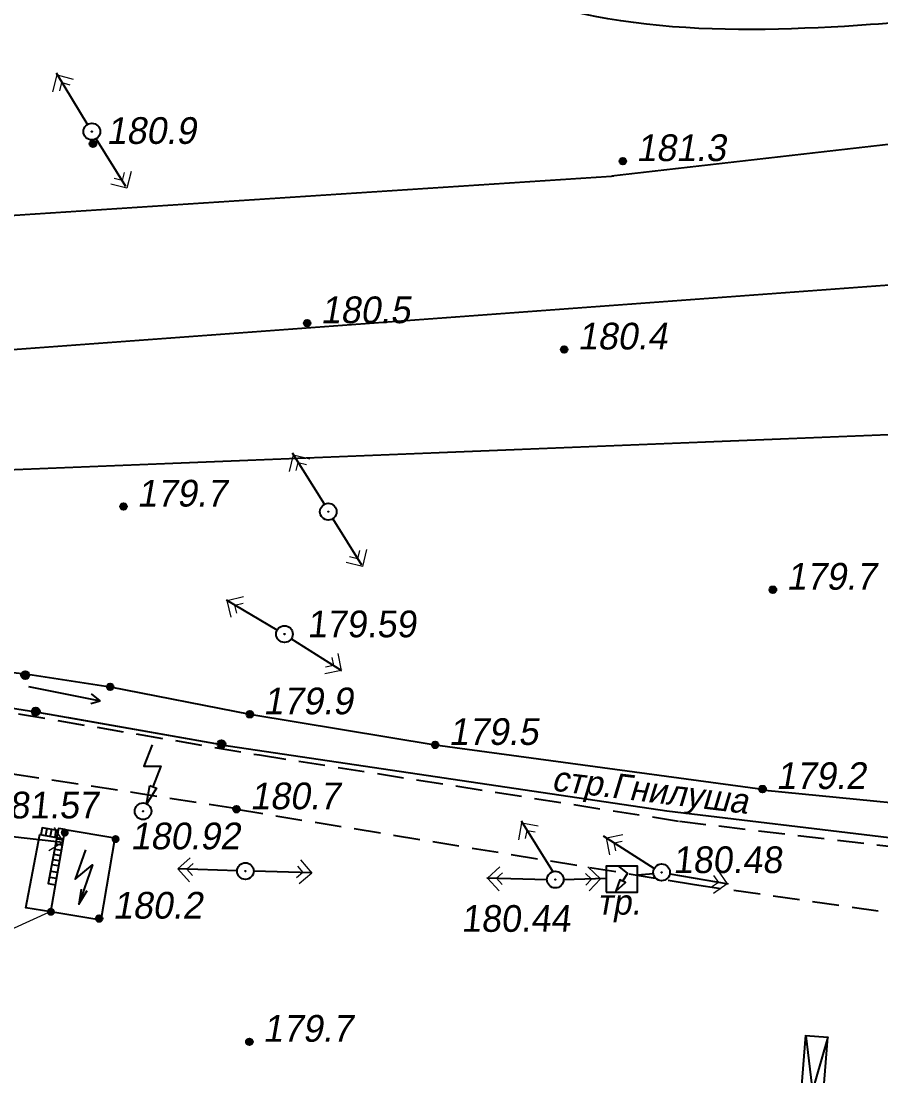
# Model space of a CAD drawing. Header units: millimetres. Extents: x 0 to 6474735, y 0 to 11273163.
# Drawn here: x 3233651.5 to 3233754.4, y 5634960.7 to 5635087.1 of the extents above; entities that cross this region are included whole.
import ezdxf
from ezdxf.enums import TextEntityAlignment as Align

# ---------------------------------------------------------------- set-up
doc = ezdxf.new("R2010")
doc.units = ezdxf.units.MM
doc.linetypes.add('HIDDEN2', pattern=[4.7625, 3.175, -1.5875])
for name, color, linetype in [('BL', 7, 'Continuous'), ('NB', 7, 'Continuous'), ('БОЛОТА', 7, 'Continuous'), ('ВЫСОТЫ', 7, 'Continuous'), ('ГОРИЗОНТАЛИ', 22, 'Continuous'), ('ЖЕЛЕЗНЫЕ_ДОРОГИ', 7, 'Continuous'), ('КАНАВА', 7, 'Continuous'), ('НАДЗЕМКА', 7, 'Continuous'), ('ПИКЕТЫ', 7, 'Continuous'), ('ПУНКТЫ', 7, 'Continuous'), ('ТОКА_СТ', 1, 'Continuous')]:
    doc.layers.add(name, color=color, linetype=linetype)
doc.styles.add('universw', font='universw.shx', dxfattribs={"oblique": 10})

# ---------------------------------------------------------------- blocks, each defined once
blk = doc.blocks.new('piket')
at = {"layer": 'ПИКЕТЫ', "linetype": 'Continuous'}
h = blk.add_hatch(color=7, dxfattribs=at)
edge = h.paths.add_edge_path()
edge.add_arc((0, 0), 0.3, 0, 360)
at = {"layer": 'ПИКЕТЫ', "color": 7, "linetype": 'Continuous'}
blk.add_circle((0, 0), 0.3, dxfattribs=at)
at = {"layer": 'ВЫСОТЫ', "style": 'universw', "oblique": 6}
blk.add_attdef('H', (1.879, -0.227), '', height=2, dxfattribs=at)
at = {"layer": 'ТОКА_СТ', "style": 'universw', "oblique": 6, "flags": 1}
blk.add_attdef('POINT', text='', height=2, dxfattribs=at).set_placement((0, -2.787), align=Align.CENTER)
blk = doc.blocks.new('108_1')
at = {"linetype": 'Continuous'}
h = blk.add_hatch(color=7, dxfattribs=at)
edge = h.paths.add_edge_path()
edge.add_arc((0, 0), 0.0196, 0, 360)
at = {"color": 7, "linetype": 'Continuous'}
for radius in [0.5, 0.0196]:
    blk.add_circle((0, 0), radius, dxfattribs=at)

msp = doc.modelspace()

# ---------------------------------------------------------------- hatches: boundary and pattern name
at = {"layer": 'ПИКЕТЫ', "linetype": 'Continuous'}
h = msp.add_hatch(color=7, dxfattribs=at)
edge = h.paths.add_edge_path()
edge.add_arc((3233652.003, 5635008.736), 0.48, 0, 360)
h = msp.add_hatch(color=7, dxfattribs=at)
edge = h.paths.add_edge_path()
edge.add_arc((3233653.253, 5635004.374), 0.48, 0, 360)
h = msp.add_hatch(color=7, dxfattribs=at)
edge = h.paths.add_edge_path()
edge.add_arc((3233675.485, 5635000.47), 0.48, 0, 360)
h = msp.add_hatch(color=7, dxfattribs=at)
edge = h.paths.add_edge_path()
edge.add_arc((3233656.733, 5634989.862), 0.48, 0, 360)
h = msp.add_hatch(color=7, dxfattribs=at)
edge = h.paths.add_edge_path()
edge.add_arc((3233662.817, 5634989.089), 0.48, 0, 360)
h = msp.add_hatch(color=7, dxfattribs=at)
edge = h.paths.add_edge_path()
edge.add_arc((3233655.07, 5634980.374), 0.48, 0, 360)

# ---------------------------------------------------------------- linework, layer by layer
at = {"color": 7}
for p, q in [((3233655.766, 5634989.139), (3233656.566, 5634989.013)), ((3233655.538, 5634987.898), (3233656.338, 5634987.772)), ((3233655.636, 5634988.51), (3233656.437, 5634988.384)), ((3233655.29, 5634986.659), (3233656.091, 5634986.533)), ((3233655.408, 5634987.27), (3233656.209, 5634987.143)), ((3233655.075, 5634985.252), (3233655.875, 5634985.125)), ((3233655.192, 5634986.047), (3233655.992, 5634985.921)), ((3233654.947, 5634984.533), (3233655.748, 5634984.406))]:
    msp.add_line(p, q, dxfattribs=at)
for points in [[(3233656.788, 5634990.238), (3233655.992, 5634990.353), (3233654.752, 5634983.773), (3233655.628, 5634983.625)], [(3233656.788, 5634990.238), (3233662.718, 5634989.231), (3233661.044, 5634979.371), (3233655.066, 5634980.386), (3233656.788, 5634990.238)], [(3233659.233, 5634987.808), (3233657.965, 5634984.279), (3233660.048, 5634985.999), (3233658.418, 5634981.293), (3233659.414, 5634982.922)], [(3233658.69, 5634983.103), (3233658.417, 5634981.296)]]:
    msp.add_lwpolyline(points, dxfattribs=at)
at = {"layer": 'BL'}
msp.add_line((3233649.773, 5634989.488), (3233656.513, 5634988.722), dxfattribs=at)
at = {"layer": 'BL', "color": 7}
for points in [[(3233667.2, 5635000.399), (3233666.21, 5634997.837), (3233668.219, 5634997.819), (3233667.266, 5634995.357)], [(3233655.919, 5634990.134), (3233654.021, 5634990.433), (3233653.869, 5634989.6)], [(3233654.586, 5634990.343), (3233654.435, 5634989.511)], [(3233655.125, 5634990.258), (3233654.973, 5634989.426)], [(3233655.676, 5634990.167), (3233655.524, 5634989.335)], [(3233655.047, 5634980.37), (3233652.088, 5634980.861), (3233653.752, 5634989.621), (3233656.61, 5634989.131)], [(3233723.064, 5634985.818), (3233724.089, 5634984.964), (3233723.502, 5634984.053)], [(3233722.728, 5634982.855), (3233722.722, 5634982.845), (3233723.85, 5634983.87), (3233723.2, 5634984.212), (3233722.728, 5634982.854)], [(3233745.428, 5634965.591), (3233742.996, 5634934.9)], [(3233748.035, 5634965.352), (3233745.6, 5634934.622)]]:
    msp.add_lwpolyline(points, dxfattribs=at)
msp.add_lwpolyline([(3233666.903, 5634995.491), (3233667.716, 5634995.206), (3233666.519, 5634993.277), (3233666.903, 5634995.491)], close=True, dxfattribs=at)
at = {"layer": 'BL'}
msp.add_lwpolyline([(3233745.433, 5634965.563), (3233748.098, 5634965.339), (3233744.439, 5634952.741), (3233745.748, 5634934.517), (3233743.017, 5634934.869), (3233747.057, 5634952.534), (3233745.491, 5634965.525)], dxfattribs=at)
at = {"layer": 'NB', "color": 7, "linetype": 'Continuous', "lineweight": 20}
for points in [[(3233655.308, 5635078.632), (3233655.807, 5635080.636), (3233657.752, 5635080.152)], [(3233656.132, 5635078.743), (3233656.375, 5635079.719), (3233657.35, 5635079.476)], [(3233664.672, 5635069.08), (3233664.176, 5635067.075), (3233662.23, 5635067.556)], [(3233663.848, 5635068.968), (3233663.607, 5635067.992), (3233662.631, 5635068.233)], [(3233683.627, 5635033.125), (3233684.115, 5635035.131), (3233686.063, 5635034.658)], [(3233684.45, 5635033.24), (3233684.688, 5635034.217), (3233685.664, 5635033.979)], [(3233692.845, 5635023.769), (3233692.369, 5635021.759), (3233690.418, 5635022.221)], [(3233692.022, 5635023.648), (3233691.79, 5635022.67), (3233690.813, 5635022.902)], [(3233676.667, 5635015.664), (3233676.168, 5635017.668), (3233678.113, 5635018.153)], [(3233677.343, 5635016.148), (3233677.1, 5635017.124), (3233678.075, 5635017.367)], [(3233689.411, 5635011.317), (3233689.836, 5635009.296), (3233687.873, 5635008.884)], [(3233688.718, 5635010.858), (3233688.924, 5635009.875), (3233687.941, 5635009.668)], [(3233655.477, 5634990.494), (3233656.543, 5634988.726), (3233654.825, 5634987.691)], [(3233711.08, 5634988.987), (3233711.451, 5634991.018), (3233713.423, 5634990.659)], [(3233711.896, 5634989.15), (3233712.076, 5634990.138), (3233713.064, 5634989.958)], [(3233722.004, 5634987.213), (3233721.583, 5634989.235), (3233723.546, 5634989.644)], [(3233722.698, 5634987.671), (3233722.493, 5634988.655), (3233723.477, 5634988.86)], [(3233671.66, 5634983.986), (3233670.269, 5634985.513), (3233671.752, 5634986.863)], [(3233684.97, 5634986.585), (3233686.318, 5634985.021), (3233684.8, 5634983.712)], [(3233672.025, 5634984.733), (3233671.348, 5634985.477), (3233672.091, 5634986.153)], [(3233684.585, 5634985.848), (3233685.241, 5634985.087), (3233684.48, 5634984.431)], [(3233708.728, 5634982.9), (3233707.338, 5634984.427), (3233708.82, 5634985.777)], [(3233709.093, 5634983.647), (3233708.417, 5634984.391), (3233709.159, 5634985.067)], [(3233719.059, 5634984.971), (3233719.794, 5634984.286), (3233719.109, 5634983.551)], [(3233719.361, 5634985.746), (3233720.872, 5634984.338), (3233719.505, 5634982.871)], [(3233734.878, 5634985.411), (3233736.055, 5634983.714), (3233734.408, 5634982.571)], [(3233734.418, 5634984.718), (3233734.991, 5634983.892), (3233734.165, 5634983.32)]]:
    msp.add_lwpolyline(points, dxfattribs=at)
at = {"layer": 'NB', "color": 6}
for points in [[(3233659.973, 5635073.807), (3233659.967, 5635073.816)], [(3233727.206, 5634984.944), (3233725.303, 5634984.773)]]:
    msp.add_lwpolyline(points, dxfattribs=at)
at = {"layer": 'БОЛОТА', "color": 4, "linetype": 'Continuous'}
for p, q in [((3233629.75, 5635011.6, 181.87), (3233652.3, 5635008.83, 181.87)), ((3233662.17, 5635007.33, 181.87), (3233678.88, 5635004.04, 181.87)), ((3233678.88, 5635004.04, 181.87), (3233701.08, 5635000.37, 181.87)), ((3233701.08, 5635000.37, 181.87), (3233740.28, 5634995.09, 181.87))]:
    msp.add_line(p, q, dxfattribs=at)
at = {"layer": 'БОЛОТА', "color": 7, "linetype": 'Continuous'}
for p, q in [((3233629.75, 5635011.6, 181.87), (3233652.3, 5635008.83, 181.87)), ((3233652.3, 5635008.83, 181.87), (3233662.17, 5635007.33, 181.87)), ((3233652.3, 5635008.83, 181.87), (3233662.17, 5635007.33, 181.87)), ((3233662.17, 5635007.33, 181.87), (3233678.88, 5635004.04, 181.87)), ((3233678.88, 5635004.04, 181.87), (3233701.08, 5635000.37, 181.87)), ((3233701.08, 5635000.37, 181.87), (3233740.28, 5634995.09, 181.87))]:
    msp.add_line(p, q, dxfattribs=at)
at = {"layer": 'БОЛОТА', "color": 4, "linetype": 'Continuous'}
for points, elevation in [([(3233653.27, 5635004.31), (3233624.43, 5635008.86)], 180.9), ([(3233675.5, 5635000.4), (3233728.83, 5634992.48), (3233755.43, 5634989.29), (3233761, 5634985.9)], 180.72)]:
    msp.add_lwpolyline(points, dxfattribs=dict(at, elevation=elevation))
at = {"layer": 'БОЛОТА', "color": 7, "linetype": 'Continuous'}
for points, elevation in [([(3233653.27, 5635004.31), (3233624.43, 5635008.86)], 180.9), ([(3233654.904, 5635004.023), (3233653.27, 5635004.31)], 180.72), ([(3233675.5, 5635000.4), (3233654.904, 5635004.023)], 180.72), ([(3233675.5, 5635000.4), (3233728.83, 5634992.48), (3233755.43, 5634989.29), (3233761, 5634985.9)], 180.72)]:
    msp.add_lwpolyline(points, dxfattribs=dict(at, elevation=elevation))
at = {"layer": 'БОЛОТА', "color": 141, "linetype": 'Continuous', "elevation": 180.72}
for points in [[(3233654.904, 5635004.023), (3233653.27, 5635004.31)], [(3233675.5, 5635000.4), (3233657.232, 5635003.613)]]:
    msp.add_lwpolyline(points, dxfattribs=at)
at = {"layer": 'БОЛОТА', "color": 7, "linetype": 'HIDDEN2'}
for points, elevation in [([(3233677.151, 5634992.747), (3233616.79, 5635002.12)], 180.72), ([(3233677.3, 5634992.66), (3233732.13, 5634983.64), (3233756.57, 5634980.14), (3233761.73, 5634977.81), (3233771.27, 5634972.91), (3233780.71, 5634963.77), (3233781.78, 5634960.08), (3233783.75, 5634937.55)], 180.65), ([(3233677.3, 5634992.66), (3233732.13, 5634983.64), (3233756.57, 5634980.14), (3233761.73, 5634977.81), (3233771.27, 5634972.91), (3233780.71, 5634963.77), (3233781.78, 5634960.08), (3233783.75, 5634937.55)], 180.65)]:
    msp.add_lwpolyline(points, dxfattribs=dict(at, elevation=elevation))
at = {"layer": 'БОЛОТА', "color": 7}
msp.add_lwpolyline([(3233740.563, 5634994.957), (3233769.007, 5634992.17)], dxfattribs=at)
at = {"layer": 'ГОРИЗОНТАЛИ', "color": 34, "linetype": 'Continuous', "const_width": 0.2}
for points in [[(3233722.238, 5635068.541), (3233876.838, 5635086.234), (3233908.399, 5635089.625), (3233914.879, 5635090.444)], [(3233603.153, 5635044.234), (3233887.879, 5635065.248), (3233919.335, 5635068.764), (3233943.352, 5635071.936)], [(3233594.892, 5635059.501), (3233615.159, 5635061.494), (3233722.487, 5635068.514)], [(3233610.265, 5635031.728), (3233901.772, 5635043.411), (3233933.537, 5635046.583), (3233959.785, 5635049.833), (3233980.814, 5635053.266)]]:
    msp.add_lwpolyline(points, dxfattribs=at)
at = {"layer": 'ГОРИЗОНТАЛИ', "color": 34, "linetype": 'Continuous'}
msp.add_spline([(3233768.293, 5635087.924), (3233753.192, 5635086.667), (3233704.473, 5635093.131), (3233690.767, 5635103.024), (3233678.542, 5635113.258), (3233666.138, 5635122.595), (3233629.865, 5635132.926), (3233610.518, 5635130.906)], degree=3, dxfattribs=at)
at = {"layer": 'ЖЕЛЕЗНЫЕ_ДОРОГИ', "color": 7, "linetype": 'Continuous', "elevation": 359.28}
msp.add_lwpolyline([(3233721.535, 5634982.718), (3233725.283, 5634982.718), (3233725.283, 5634985.841), (3233721.535, 5634985.841)], close=True, dxfattribs=at)
at = {"layer": 'КАНАВА', "color": 7, "linetype": 'Continuous'}
for p, q in [((3233652.402, 5635007.377), (3233660.977, 5635005.656)), ((3233660.977, 5635005.656), (3233659.941, 5635006.512)), ((3233659.862, 5635005.322), (3233660.977, 5635005.656))]:
    msp.add_line(p, q, dxfattribs=at)
at = {"layer": 'НАДЗЕМКА'}
for points in [[(3233655.709, 5635080.879), (3233659.508, 5635074.614)], [(3233664.039, 5635067.296), (3233660.48, 5635072.993)], [(3233687.83, 5635029.209), (3233684.016, 5635035.315)], [(3233688.806, 5635027.465), (3233692.249, 5635021.943)], [(3233682.146, 5635014.118), (3233676.084, 5635017.712)], [(3233689.908, 5635009.241), (3233683.847, 5635013.074)], [(3233711.355, 5634991.294), (3233715.193, 5634985.137)], [(3233727.314, 5634985.583), (3233721.242, 5634989.424)], [(3233677.359, 5634985.292), (3233670.302, 5634985.513)], [(3233686.304, 5634985.029), (3233679.358, 5634985.231)], [(3233714.459, 5634984.21), (3233707.273, 5634984.419)], [(3233721.537, 5634984.355), (3233716.458, 5634984.208)], [(3233729.173, 5634984.91), (3233736.141, 5634983.72)]]:
    msp.add_lwpolyline(points, dxfattribs=at)
at = {"layer": 'НАДЗЕМКА', "lineweight": 20}
msp.add_lwpolyline([(3233655.223, 5634980.494), (3233647.934, 5634977.172), (3233647.171, 5634971.398), (3233646.735, 5634965.841), (3233645.972, 5634961.157), (3233644.446, 5634949.717)], dxfattribs=at)
at = {"layer": 'ПИКЕТЫ', "color": 7, "linetype": 'Continuous'}
for centre in [(3233652.003, 5635008.736, 188.98), (3233653.253, 5635004.374, 188.98), (3233675.485, 5635000.47, 188.98)]:
    msp.add_circle(centre, 0.48, dxfattribs=at)
at = {"layer": 'ПУНКТЫ', "color": 7, "linetype": 'HIDDEN2', "elevation": 181.68}
msp.add_lwpolyline([(3233594.54, 5635024.25), (3233597.247, 5635021.511), (3233624.675, 5635008.284), (3233632.434, 5635007.302), (3233680.043, 5634999.167), (3233730.315, 5634991.227), (3233755.406, 5634988.229), (3233760.951, 5634985.758)], dxfattribs=at)

# ---------------------------------------------------------------- block references
at = {"layer": 'НАДЗЕМКА', "color": 7, "xscale": 2, "yscale": 2, "zscale": 2}
for p in [(3233659.973, 5635073.855, 181.33), (3233688.283, 5635028.318, 181.33), (3233683.032, 5635013.653, 181.33), (3233666.105, 5634992.422, 186.42), (3233678.358, 5634985.263, 180.65), (3233715.459, 5634984.231, 180.65), (3233728.193, 5634985.106, 180.65)]:
    msp.add_blockref('108_1', p, dxfattribs=at)
at = {"layer": 'ПИКЕТЫ', "color": 4}
ref = msp.add_blockref('piket', (3233660.11, 5635072.38, 180.79), dxfattribs=dict(at, xscale=1.333333333333333, yscale=1.333333333333333, zscale=1.333333333333333))
ref.add_attrib('H', '180.9', (3233661.71, 5635072.38, 180.79), dxfattribs={"layer": 'ВЫСОТЫ', "height": 3.2, "style": 'universw', "oblique": 10})
ref = msp.add_blockref('piket', (3233723.54, 5635070.32, 181.31), dxfattribs=dict(at, xscale=1.333333333333333, yscale=1.333333333333333, zscale=1.333333333333333))
ref.add_attrib('H', '181.3', (3233725.14, 5635070.32, 181.31), dxfattribs={"layer": 'ВЫСОТЫ', "height": 3.2, "style": 'universw', "oblique": 10})
ref = msp.add_blockref('piket', (3233723.54, 5635070.32, 181.31), dxfattribs=dict(at, xscale=1.333333333333333, yscale=1.333333333333333, zscale=1.333333333333333))
ref.add_attrib('H', '181.3', (3233725.14, 5635070.32, 181.31), dxfattribs={"layer": 'ВЫСОТЫ', "height": 3.2, "style": 'universw', "oblique": 10})
ref = msp.add_blockref('piket', (3233723.54, 5635070.32, 181.31), dxfattribs=dict(at, xscale=1.333333333333333, yscale=1.333333333333333, zscale=1.333333333333333))
ref.add_attrib('H', '181.3', (3233725.14, 5635070.32, 181.31), dxfattribs={"layer": 'ВЫСОТЫ', "height": 3.2, "style": 'universw', "oblique": 10})
ref = msp.add_blockref('piket', (3233685.75, 5635050.9, 180.47), dxfattribs=dict(at, xscale=1.333333333333333, yscale=1.333333333333333, zscale=1.333333333333333))
ref.add_attrib('H', '180.5', (3233687.35, 5635050.9, 180.47), dxfattribs={"layer": 'ВЫСОТЫ', "height": 3.2, "style": 'universw', "oblique": 10})
ref = msp.add_blockref('piket', (3233685.75, 5635050.9, 180.47), dxfattribs=dict(at, xscale=1.333333333333333, yscale=1.333333333333333, zscale=1.333333333333333))
ref.add_attrib('H', '180.5', (3233687.35, 5635050.9, 180.47), dxfattribs={"layer": 'ВЫСОТЫ', "height": 3.2, "style": 'universw', "oblique": 10})
ref = msp.add_blockref('piket', (3233685.75, 5635050.9, 180.47), dxfattribs=dict(at, xscale=1.333333333333333, yscale=1.333333333333333, zscale=1.333333333333333))
ref.add_attrib('H', '180.5', (3233687.35, 5635050.9, 180.47), dxfattribs={"layer": 'ВЫСОТЫ', "height": 3.2, "style": 'universw', "oblique": 10})
ref = msp.add_blockref('piket', (3233716.53, 5635047.75, 180.36), dxfattribs=dict(at, xscale=1.333333333333333, yscale=1.333333333333333, zscale=1.333333333333333))
ref.add_attrib('H', '180.4', (3233718.13, 5635047.75, 180.36), dxfattribs={"layer": 'ВЫСОТЫ', "height": 3.2, "style": 'universw', "oblique": 10})
ref = msp.add_blockref('piket', (3233716.53, 5635047.75, 180.36), dxfattribs=dict(at, xscale=1.333333333333333, yscale=1.333333333333333, zscale=1.333333333333333))
ref.add_attrib('H', '180.4', (3233718.13, 5635047.75, 180.36), dxfattribs={"layer": 'ВЫСОТЫ', "height": 3.2, "style": 'universw', "oblique": 10})
ref = msp.add_blockref('piket', (3233716.53, 5635047.75, 180.36), dxfattribs=dict(at, xscale=1.333333333333333, yscale=1.333333333333333, zscale=1.333333333333333))
ref.add_attrib('H', '180.4', (3233718.13, 5635047.75, 180.36), dxfattribs={"layer": 'ВЫСОТЫ', "height": 3.2, "style": 'universw', "oblique": 10})
ref = msp.add_blockref('piket', (3233663.77, 5635028.93, 179.73), dxfattribs=dict(at, xscale=1.333333333333333, yscale=1.333333333333333, zscale=1.333333333333333))
ref.add_attrib('H', '179.7', (3233665.37, 5635028.93, 179.73), dxfattribs={"layer": 'ВЫСОТЫ', "height": 3.2, "style": 'universw', "oblique": 10})
ref = msp.add_blockref('piket', (3233663.77, 5635028.93, 179.73), dxfattribs=dict(at, xscale=1.333333333333333, yscale=1.333333333333333, zscale=1.333333333333333))
ref.add_attrib('H', '179.7', (3233665.37, 5635028.93, 179.73), dxfattribs={"layer": 'ВЫСОТЫ', "height": 3.2, "style": 'universw', "oblique": 10})
ref = msp.add_blockref('piket', (3233663.77, 5635028.93, 179.73), dxfattribs=dict(at, xscale=1.333333333333333, yscale=1.333333333333333, zscale=1.333333333333333))
ref.add_attrib('H', '179.7', (3233665.37, 5635028.93, 179.73), dxfattribs={"layer": 'ВЫСОТЫ', "height": 3.2, "style": 'universw', "oblique": 10})
ref = msp.add_blockref('piket', (3233663.77, 5635028.93, 179.73), dxfattribs=dict(at, xscale=1.333333333333333, yscale=1.333333333333333, zscale=1.333333333333333))
ref.add_attrib('H', '179.7', (3233665.37, 5635028.93, 179.73), dxfattribs={"layer": 'ВЫСОТЫ', "height": 3.2, "style": 'universw', "oblique": 10})
ref = msp.add_blockref('piket', (3233663.77, 5635028.93, 179.73), dxfattribs=dict(at, xscale=1.333333333333333, yscale=1.333333333333333, zscale=1.333333333333333))
ref.add_attrib('H', '179.7', (3233665.37, 5635028.93, 179.73), dxfattribs={"layer": 'ВЫСОТЫ', "height": 3.2, "style": 'universw', "oblique": 10})
ref = msp.add_blockref('piket', (3233663.77, 5635028.93, 179.73), dxfattribs=dict(at, xscale=1.333333333333333, yscale=1.333333333333333, zscale=1.333333333333333))
ref.add_attrib('H', '179.7', (3233665.37, 5635028.93, 179.73), dxfattribs={"layer": 'ВЫСОТЫ', "height": 3.2, "style": 'universw', "oblique": 10})
ref = msp.add_blockref('piket', (3233741.52, 5635018.97, 179.68), dxfattribs=dict(at, xscale=1.333333333333333, yscale=1.333333333333333, zscale=1.333333333333333))
ref.add_attrib('H', '179.7', (3233743.12, 5635018.97, 179.68), dxfattribs={"layer": 'ВЫСОТЫ', "height": 3.2, "style": 'universw', "oblique": 10})
ref = msp.add_blockref('piket', (3233741.52, 5635018.97, 179.68), dxfattribs=dict(at, xscale=1.333333333333333, yscale=1.333333333333333, zscale=1.333333333333333))
ref.add_attrib('H', '179.7', (3233743.12, 5635018.97, 179.68), dxfattribs={"layer": 'ВЫСОТЫ', "height": 3.2, "style": 'universw', "oblique": 10})
ref = msp.add_blockref('piket', (3233741.52, 5635018.97, 179.68), dxfattribs=dict(at, xscale=1.333333333333333, yscale=1.333333333333333, zscale=1.333333333333333))
ref.add_attrib('H', '179.7', (3233743.12, 5635018.97, 179.68), dxfattribs={"layer": 'ВЫСОТЫ', "height": 3.2, "style": 'universw', "oblique": 10})
ref = msp.add_blockref('piket', (3233741.52, 5635018.97, 179.68), dxfattribs=dict(at, xscale=1.333333333333333, yscale=1.333333333333333, zscale=1.333333333333333))
ref.add_attrib('H', '179.7', (3233743.12, 5635018.97, 179.68), dxfattribs={"layer": 'ВЫСОТЫ', "height": 3.2, "style": 'universw', "oblique": 10})
ref = msp.add_blockref('piket', (3233741.52, 5635018.97, 179.68), dxfattribs=dict(at, xscale=1.333333333333333, yscale=1.333333333333333, zscale=1.333333333333333))
ref.add_attrib('H', '179.7', (3233743.12, 5635018.97, 179.68), dxfattribs={"layer": 'ВЫСОТЫ', "height": 3.2, "style": 'universw', "oblique": 10})
ref = msp.add_blockref('piket', (3233741.52, 5635018.97, 179.68), dxfattribs=dict(at, xscale=1.333333333333333, yscale=1.333333333333333, zscale=1.333333333333333))
ref.add_attrib('H', '179.7', (3233743.12, 5635018.97, 179.68), dxfattribs={"layer": 'ВЫСОТЫ', "height": 3.2, "style": 'universw', "oblique": 10})
at = {"layer": 'ПИКЕТЫ', "color": 4, "xscale": 1.333333333333333, "yscale": 1.333333333333333, "zscale": 1.333333333333333}
msp.add_blockref('piket', (3233662.17, 5635007.33, 179.44), dxfattribs=at)
at = {"layer": 'ПИКЕТЫ', "color": 4}
ref = msp.add_blockref('piket', (3233678.88, 5635004.04, 179.88), dxfattribs=dict(at, xscale=1.333333333333333, yscale=1.333333333333333, zscale=1.333333333333333))
ref.add_attrib('H', '179.9', (3233680.48, 5635004.04, 179.88), dxfattribs={"layer": 'ВЫСОТЫ', "height": 3.2, "style": 'universw', "oblique": 10})
ref = msp.add_blockref('piket', (3233678.88, 5635004.04, 179.88), dxfattribs=dict(at, xscale=1.333333333333333, yscale=1.333333333333333, zscale=1.333333333333333))
ref.add_attrib('H', '179.9', (3233680.48, 5635004.04, 179.88), dxfattribs={"layer": 'ВЫСОТЫ', "height": 3.2, "style": 'universw', "oblique": 10})
ref = msp.add_blockref('piket', (3233678.88, 5635004.04, 179.88), dxfattribs=dict(at, xscale=1.333333333333333, yscale=1.333333333333333, zscale=1.333333333333333))
ref.add_attrib('H', '179.9', (3233680.48, 5635004.04, 179.88), dxfattribs={"layer": 'ВЫСОТЫ', "height": 3.2, "style": 'universw', "oblique": 10})
ref = msp.add_blockref('piket', (3233678.88, 5635004.04, 179.88), dxfattribs=dict(at, xscale=1.333333333333333, yscale=1.333333333333333, zscale=1.333333333333333))
ref.add_attrib('H', '179.9', (3233680.48, 5635004.04, 179.88), dxfattribs={"layer": 'ВЫСОТЫ', "height": 3.2, "style": 'universw', "oblique": 10})
ref = msp.add_blockref('piket', (3233678.88, 5635004.04, 179.88), dxfattribs=dict(at, xscale=1.333333333333333, yscale=1.333333333333333, zscale=1.333333333333333))
ref.add_attrib('H', '179.9', (3233680.48, 5635004.04, 179.88), dxfattribs={"layer": 'ВЫСОТЫ', "height": 3.2, "style": 'universw', "oblique": 10})
ref = msp.add_blockref('piket', (3233701.08, 5635000.37, 179.48), dxfattribs=dict(at, xscale=1.333333333333333, yscale=1.333333333333333, zscale=1.333333333333333))
ref.add_attrib('H', '179.5', (3233702.68, 5635000.37, 179.48), dxfattribs={"layer": 'ВЫСОТЫ', "height": 3.2, "style": 'universw', "oblique": 10})
ref = msp.add_blockref('piket', (3233701.08, 5635000.37, 179.48), dxfattribs=dict(at, xscale=1.333333333333333, yscale=1.333333333333333, zscale=1.333333333333333))
ref.add_attrib('H', '179.5', (3233702.68, 5635000.37, 179.48), dxfattribs={"layer": 'ВЫСОТЫ', "height": 3.2, "style": 'universw', "oblique": 10})
ref = msp.add_blockref('piket', (3233701.08, 5635000.37, 179.48), dxfattribs=dict(at, xscale=1.333333333333333, yscale=1.333333333333333, zscale=1.333333333333333))
ref.add_attrib('H', '179.5', (3233702.68, 5635000.37, 179.48), dxfattribs={"layer": 'ВЫСОТЫ', "height": 3.2, "style": 'universw', "oblique": 10})
ref = msp.add_blockref('piket', (3233701.08, 5635000.37, 179.48), dxfattribs=dict(at, xscale=1.333333333333333, yscale=1.333333333333333, zscale=1.333333333333333))
ref.add_attrib('H', '179.5', (3233702.68, 5635000.37, 179.48), dxfattribs={"layer": 'ВЫСОТЫ', "height": 3.2, "style": 'universw', "oblique": 10})
ref = msp.add_blockref('piket', (3233701.08, 5635000.37, 179.48), dxfattribs=dict(at, xscale=1.333333333333333, yscale=1.333333333333333, zscale=1.333333333333333))
ref.add_attrib('H', '179.5', (3233702.68, 5635000.37, 179.48), dxfattribs={"layer": 'ВЫСОТЫ', "height": 3.2, "style": 'universw', "oblique": 10})
ref = msp.add_blockref('piket', (3233701.08, 5635000.37, 179.48), dxfattribs=dict(at, xscale=1.333333333333333, yscale=1.333333333333333, zscale=1.333333333333333))
ref.add_attrib('H', '179.5', (3233702.68, 5635000.37, 179.48), dxfattribs={"layer": 'ВЫСОТЫ', "height": 3.2, "style": 'universw', "oblique": 10})
ref = msp.add_blockref('piket', (3233740.28, 5634995.09, 179.22), dxfattribs=dict(at, xscale=1.333333333333333, yscale=1.333333333333333, zscale=1.333333333333333))
ref.add_attrib('H', '179.2', (3233741.88, 5634995.09, 179.22), dxfattribs={"layer": 'ВЫСОТЫ', "height": 3.2, "style": 'universw', "oblique": 10})
ref = msp.add_blockref('piket', (3233740.28, 5634995.09, 179.22), dxfattribs=dict(at, xscale=1.333333333333333, yscale=1.333333333333333, zscale=1.333333333333333))
ref.add_attrib('H', '179.2', (3233741.88, 5634995.09, 179.22), dxfattribs={"layer": 'ВЫСОТЫ', "height": 3.2, "style": 'universw', "oblique": 10})
ref = msp.add_blockref('piket', (3233740.28, 5634995.09, 179.22), dxfattribs=dict(at, xscale=1.333333333333333, yscale=1.333333333333333, zscale=1.333333333333333))
ref.add_attrib('H', '179.2', (3233741.88, 5634995.09, 179.22), dxfattribs={"layer": 'ВЫСОТЫ', "height": 3.2, "style": 'universw', "oblique": 10})
ref = msp.add_blockref('piket', (3233740.28, 5634995.09, 179.22), dxfattribs=dict(at, xscale=1.333333333333333, yscale=1.333333333333333, zscale=1.333333333333333))
ref.add_attrib('H', '179.2', (3233741.88, 5634995.09, 179.22), dxfattribs={"layer": 'ВЫСОТЫ', "height": 3.2, "style": 'universw', "oblique": 10})
ref = msp.add_blockref('piket', (3233740.28, 5634995.09, 179.22), dxfattribs=dict(at, xscale=1.333333333333333, yscale=1.333333333333333, zscale=1.333333333333333))
ref.add_attrib('H', '179.2', (3233741.88, 5634995.09, 179.22), dxfattribs={"layer": 'ВЫСОТЫ', "height": 3.2, "style": 'universw', "oblique": 10})
ref = msp.add_blockref('piket', (3233740.28, 5634995.09, 179.22), dxfattribs=dict(at, xscale=1.333333333333333, yscale=1.333333333333333, zscale=1.333333333333333))
ref.add_attrib('H', '179.2', (3233741.88, 5634995.09, 179.22), dxfattribs={"layer": 'ВЫСОТЫ', "height": 3.2, "style": 'universw', "oblique": 10})
ref = msp.add_blockref('piket', (3233677.3, 5634992.66, 180.65), dxfattribs=dict(at, xscale=1.333333333333333, yscale=1.333333333333333, zscale=1.333333333333333))
ref.add_attrib('H', '180.7', (3233678.9, 5634992.66, 180.65), dxfattribs={"layer": 'ВЫСОТЫ', "height": 3.2, "style": 'universw', "oblique": 10})
ref = msp.add_blockref('piket', (3233677.3, 5634992.66, 180.65), dxfattribs=dict(at, xscale=1.333333333333333, yscale=1.333333333333333, zscale=1.333333333333333))
ref.add_attrib('H', '180.7', (3233678.9, 5634992.66, 180.65), dxfattribs={"layer": 'ВЫСОТЫ', "height": 3.2, "style": 'universw', "oblique": 10})
ref = msp.add_blockref('piket', (3233677.3, 5634992.66, 180.65), dxfattribs=dict(at, xscale=1.333333333333333, yscale=1.333333333333333, zscale=1.333333333333333))
ref.add_attrib('H', '180.7', (3233678.9, 5634992.66, 180.65), dxfattribs={"layer": 'ВЫСОТЫ', "height": 3.2, "style": 'universw', "oblique": 10})
ref = msp.add_blockref('piket', (3233677.3, 5634992.66, 180.65), dxfattribs=dict(at, xscale=1.333333333333333, yscale=1.333333333333333, zscale=1.333333333333333))
ref.add_attrib('H', '180.7', (3233678.9, 5634992.66, 180.65), dxfattribs={"layer": 'ВЫСОТЫ', "height": 3.2, "style": 'universw', "oblique": 10})
ref = msp.add_blockref('piket', (3233677.3, 5634992.66, 180.65), dxfattribs=dict(at, xscale=1.333333333333333, yscale=1.333333333333333, zscale=1.333333333333333))
ref.add_attrib('H', '180.7', (3233678.9, 5634992.66, 180.65), dxfattribs={"layer": 'ВЫСОТЫ', "height": 3.2, "style": 'universw', "oblique": 10})
ref = msp.add_blockref('piket', (3233677.3, 5634992.66, 180.65), dxfattribs=dict(at, xscale=1.333333333333333, yscale=1.333333333333333, zscale=1.333333333333333))
ref.add_attrib('H', '180.7', (3233678.9, 5634992.66, 180.65), dxfattribs={"layer": 'ВЫСОТЫ', "height": 3.2, "style": 'universw', "oblique": 10})
ref = msp.add_blockref('piket', (3233660.86, 5634979.56, 180.18), dxfattribs=dict(at, xscale=1.333333333333333, yscale=1.333333333333333, zscale=1.333333333333333))
ref.add_attrib('H', '180.2', (3233662.46, 5634979.56, 180.18), dxfattribs={"layer": 'ВЫСОТЫ', "height": 3.2, "style": 'universw', "oblique": 10})
ref = msp.add_blockref('piket', (3233678.83, 5634964.81, 179.65), dxfattribs=dict(at, xscale=1.333333333333333, yscale=1.333333333333333, zscale=1.333333333333333))
ref.add_attrib('H', '179.7', (3233680.43, 5634964.81, 179.65), dxfattribs={"layer": 'ВЫСОТЫ', "height": 3.2, "style": 'universw', "oblique": 10})
ref = msp.add_blockref('piket', (3233678.83, 5634964.81, 179.65), dxfattribs=dict(at, xscale=1.333333333333333, yscale=1.333333333333333, zscale=1.333333333333333))
ref.add_attrib('H', '179.7', (3233680.43, 5634964.81, 179.65), dxfattribs={"layer": 'ВЫСОТЫ', "height": 3.2, "style": 'universw', "oblique": 10})
ref = msp.add_blockref('piket', (3233678.83, 5634964.81, 179.65), dxfattribs=dict(at, xscale=1.333333333333333, yscale=1.333333333333333, zscale=1.333333333333333))
ref.add_attrib('H', '179.7', (3233680.43, 5634964.81, 179.65), dxfattribs={"layer": 'ВЫСОТЫ', "height": 3.2, "style": 'universw', "oblique": 10})
ref = msp.add_blockref('piket', (3233678.83, 5634964.81, 179.65), dxfattribs=dict(at, xscale=1.333333333333333, yscale=1.333333333333333, zscale=1.333333333333333))
ref.add_attrib('H', '179.7', (3233680.43, 5634964.81, 179.65), dxfattribs={"layer": 'ВЫСОТЫ', "height": 3.2, "style": 'universw', "oblique": 10})
ref = msp.add_blockref('piket', (3233678.83, 5634964.81, 179.65), dxfattribs=dict(at, xscale=1.333333333333333, yscale=1.333333333333333, zscale=1.333333333333333))
ref.add_attrib('H', '179.7', (3233680.43, 5634964.81, 179.65), dxfattribs={"layer": 'ВЫСОТЫ', "height": 3.2, "style": 'universw', "oblique": 10})
ref = msp.add_blockref('piket', (3233678.83, 5634964.81, 179.65), dxfattribs=dict(at, xscale=1.333333333333333, yscale=1.333333333333333, zscale=1.333333333333333))
ref.add_attrib('H', '179.7', (3233680.43, 5634964.81, 179.65), dxfattribs={"layer": 'ВЫСОТЫ', "height": 3.2, "style": 'universw', "oblique": 10})

# ---------------------------------------------------------------- texts
at = {"color": 6, "insert": (3233715.285, 5634997.901), "char_height": 3, "width": 29, "attachment_point": 1, "rotation": 353.15921, "style": 'universw'}
msp.add_mtext('{\\C18;\\c0;стр.Гнилуша}', dxfattribs=at)
at = {"color": 6, "insert": (3233720.469, 5634983.039), "char_height": 3, "width": 7.45778, "attachment_point": 1, "style": 'universw'}
msp.add_mtext('{\\C18;\\c0;тр.}', dxfattribs=at)
at = {"layer": 'ВЫСОТЫ', "style": 'universw', "oblique": 6}
for tag, p in [('179.59', (3233685.756, 5635013.267, 179.59)), ('181.57', (3233647.738, 5634991.565, 180.56)), ('180.48', (3233729.552, 5634985.016, 180.52)), ('180.44', (3233704.198, 5634977.979, 180.52))]:
    msp.add_attdef(tag, p, '', height=3.2, dxfattribs=at)
at = {"layer": 'ВЫСОТЫ', "style": 'universw', "oblique": 10}
msp.add_attdef('180.92', text='', height=3.2, dxfattribs=at).set_placement((3233671.125, 5634987.861, 188.98), align=Align.CENTER)

doc.saveas('drawing.dxf')
